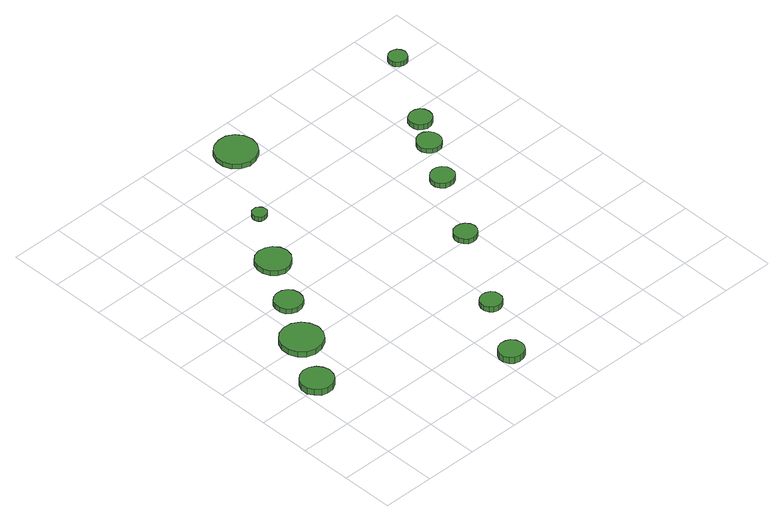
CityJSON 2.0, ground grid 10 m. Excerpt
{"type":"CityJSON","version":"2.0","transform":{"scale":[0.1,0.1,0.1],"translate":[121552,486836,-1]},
"CityObjects":{
"tree1":{"type":"SolitaryVegetationObject","attributes":{"function":"something"},"geometry":[{"type":"MultiSurface","lod":"1","boundaries":[[[0,1,2,3,4,5,6,7,8,9,10,11,12,13,14]],[[15,16,17,18,19,20,21,22,23,24,25,26,27,28,29]],[[0,29,28,1]],[[1,28,27,2]],[[2,27,26,3]],[[3,26,25,4]],[[4,25,24,5]],[[5,24,23,6]],[[6,23,22,7]],[[7,22,21,8]],[[8,21,20,9]],[[9,20,19,10]],[[10,19,18,11]],[[11,18,17,12]],[[12,17,16,13]],[[13,16,15,14]],[[14,15,29,0]]]}]},
"tree2":{"type":"SolitaryVegetationObject","attributes":{"function":"something"},"geometry":[{"type":"MultiSurface","lod":"1","boundaries":[[[30,31,32,33,34,35,36,37,38,39,40,41,42,43,44]],[[45,46,47,48,49,50,51,52,53,54,55,56,57,58,59]],[[30,59,58,31]],[[31,58,57,32]],[[32,57,56,33]],[[33,56,55,34]],[[34,55,54,35]],[[35,54,53,36]],[[36,53,52,37]],[[37,52,51,38]],[[38,51,50,39]],[[39,50,49,40]],[[40,49,48,41]],[[41,48,47,42]],[[42,47,46,43]],[[43,46,45,44]],[[44,45,59,30]]]}]},
"tree3":{"type":"SolitaryVegetationObject","attributes":{"function":"something"},"geometry":[{"type":"MultiSurface","lod":"1","boundaries":[[[60,61,62,63,64,65,66,67,68,69,70,71,72,73,74]],[[75,76,77,78,79,80,81,82,83,84,85,86,87,88,89]],[[60,89,88,61]],[[61,88,87,62]],[[62,87,86,63]],[[63,86,85,64]],[[64,85,84,65]],[[65,84,83,66]],[[66,83,82,67]],[[67,82,81,68]],[[68,81,80,69]],[[69,80,79,70]],[[70,79,78,71]],[[71,78,77,72]],[[72,77,76,73]],[[73,76,75,74]],[[74,75,89,60]]]}]},
"tree4":{"type":"SolitaryVegetationObject","attributes":{"function":"something"},"geometry":[{"type":"MultiSurface","lod":"1","boundaries":[[[90,91,92,93,94,95,96,97,98,99,100,101,102,103,104]],[[105,106,107,108,109,110,111,112,113,114,115,116,117,118,119]],[[90,119,118,91]],[[91,118,117,92]],[[92,117,116,93]],[[93,116,115,94]],[[94,115,114,95]],[[95,114,113,96]],[[96,113,112,97]],[[97,112,111,98]],[[98,111,110,99]],[[99,110,109,100]],[[100,109,108,101]],[[101,108,107,102]],[[102,107,106,103]],[[103,106,105,104]],[[104,105,119,90]]]}]},
"tree5":{"type":"SolitaryVegetationObject","attributes":{"function":"something"},"geometry":[{"type":"MultiSurface","lod":"1","boundaries":[[[120,121,122,123,124,125,126,127,128,129,130,131,132,133,134]],[[135,136,137,138,139,140,141,142,143,144,145,146,147,148,149]],[[120,149,148,121]],[[121,148,147,122]],[[122,147,146,123]],[[123,146,145,124]],[[124,145,144,125]],[[125,144,143,126]],[[126,143,142,127]],[[127,142,141,128]],[[128,141,140,129]],[[129,140,139,130]],[[130,139,138,131]],[[131,138,137,132]],[[132,137,136,133]],[[133,136,135,134]],[[134,135,149,120]]]}]},
"tree6":{"type":"SolitaryVegetationObject","attributes":{"function":"something"},"geometry":[{"type":"MultiSurface","lod":"1","boundaries":[[[150,151,152,153,154,155,156,157,158,159,160,161,162,163,164]],[[165,166,167,168,169,170,171,172,173,174,175,176,177,178,179]],[[150,179,178,151]],[[151,178,177,152]],[[152,177,176,153]],[[153,176,175,154]],[[154,175,174,155]],[[155,174,173,156]],[[156,173,172,157]],[[157,172,171,158]],[[158,171,170,159]],[[159,170,169,160]],[[160,169,168,161]],[[161,168,167,162]],[[162,167,166,163]],[[163,166,165,164]],[[164,165,179,150]]]}]},
"tree7":{"type":"SolitaryVegetationObject","attributes":{"function":"something"},"geometry":[{"type":"MultiSurface","lod":"1","boundaries":[[[180,181,182,183,184,185,186,187,188,189,190,191,192,193,194]],[[195,196,197,198,199,200,201,202,203,204,205,206,207,208,209]],[[180,209,208,181]],[[181,208,207,182]],[[182,207,206,183]],[[183,206,205,184]],[[184,205,204,185]],[[185,204,203,186]],[[186,203,202,187]],[[187,202,201,188]],[[188,201,200,189]],[[189,200,199,190]],[[190,199,198,191]],[[191,198,197,192]],[[192,197,196,193]],[[193,196,195,194]],[[194,195,209,180]]]}]},
"tree8":{"type":"SolitaryVegetationObject","attributes":{"function":"something"},"geometry":[{"type":"MultiSurface","lod":"1","boundaries":[[[210,211,212,213,214,215,216,217,218,219,220,221,222,223,224]],[[225,226,227,228,229,230,231,232,233,234,235,236,237,238,239]],[[210,239,238,211]],[[211,238,237,212]],[[212,237,236,213]],[[213,236,235,214]],[[214,235,234,215]],[[215,234,233,216]],[[216,233,232,217]],[[217,232,231,218]],[[218,231,230,219]],[[219,230,229,220]],[[220,229,228,221]],[[221,228,227,222]],[[222,227,226,223]],[[223,226,225,224]],[[224,225,239,210]]]}]},
"tree9":{"type":"SolitaryVegetationObject","attributes":{"function":"something"},"geometry":[{"type":"MultiSurface","lod":"1","boundaries":[[[240,241,242,243,244,245,246,247,248,249,250,251,252,253,254]],[[255,256,257,258,259,260,261,262,263,264,265,266,267,268,269]],[[240,269,268,241]],[[241,268,267,242]],[[242,267,266,243]],[[243,266,265,244]],[[244,265,264,245]],[[245,264,263,246]],[[246,263,262,247]],[[247,262,261,248]],[[248,261,260,249]],[[249,260,259,250]],[[250,259,258,251]],[[251,258,257,252]],[[252,257,256,253]],[[253,256,255,254]],[[254,255,269,240]]]}]},
"tree10":{"type":"SolitaryVegetationObject","attributes":{"function":"something"},"geometry":[{"type":"MultiSurface","lod":"1","boundaries":[[[270,271,272,273,274,275,276,277,278,279,280,281,282,283,284]],[[285,286,287,288,289,290,291,292,293,294,295,296,297,298,299]],[[270,299,298,271]],[[271,298,297,272]],[[272,297,296,273]],[[273,296,295,274]],[[274,295,294,275]],[[275,294,293,276]],[[276,293,292,277]],[[277,292,291,278]],[[278,291,290,279]],[[279,290,289,280]],[[280,289,288,281]],[[281,288,287,282]],[[282,287,286,283]],[[283,286,285,284]],[[284,285,299,270]]]}]},
"tree11":{"type":"SolitaryVegetationObject","attributes":{"function":"something"},"geometry":[{"type":"MultiSurface","lod":"1","boundaries":[[[300,301,302,303,304,305,306,307,308,309,310,311,312,313,314]],[[315,316,317,318,319,320,321,322,323,324,325,326,327,328,329]],[[300,329,328,301]],[[301,328,327,302]],[[302,327,326,303]],[[303,326,325,304]],[[304,325,324,305]],[[305,324,323,306]],[[306,323,322,307]],[[307,322,321,308]],[[308,321,320,309]],[[309,320,319,310]],[[310,319,318,311]],[[311,318,317,312]],[[312,317,316,313]],[[313,316,315,314]],[[314,315,329,300]]]}]},
"tree12":{"type":"SolitaryVegetationObject","attributes":{"function":"something"},"geometry":[{"type":"MultiSurface","lod":"1","boundaries":[[[330,331,332,333,334,335,336,337,338,339,340,341,342,343,344]],[[345,346,347,348,349,350,351,352,353,354,355,356,357,358,359]],[[330,359,358,331]],[[331,358,357,332]],[[332,357,356,333]],[[333,356,355,334]],[[334,355,354,335]],[[335,354,353,336]],[[336,353,352,337]],[[337,352,351,338]],[[338,351,350,339]],[[339,350,349,340]],[[340,349,348,341]],[[341,348,347,342]],[[342,347,346,343]],[[343,346,345,344]],[[344,345,359,330]]]}]},
"tree13":{"type":"SolitaryVegetationObject","attributes":{"function":"something"},"geometry":[{"type":"MultiSurface","lod":"1","boundaries":[[[360,361,362,363,364,365,366,367,368,369,370,371,372,373,374]],[[375,376,377,378,379,380,381,382,383,384,385,386,387,388,389]],[[360,389,388,361]],[[361,388,387,362]],[[362,387,386,363]],[[363,386,385,364]],[[364,385,384,365]],[[365,384,383,366]],[[366,383,382,367]],[[367,382,381,368]],[[368,381,380,369]],[[369,380,379,370]],[[370,379,378,371]],[[371,378,377,372]],[[372,377,376,373]],[[373,376,375,374]],[[374,375,389,360]]]}]}
},
"vertices":[
[65,209,21],[62,221,21],[55,231,21],[44,238,21],[31,239,21],[19,235,21],[10,227,21],[4,215,21],[4,202,21],[10,191,21],[19,182,21],[31,178,21],[44,179,21],[55,186,21],[62,196,21],[62,196,8],[55,186,8],[44,179,8],[31,178,8],[19,182,8],[10,191,8],[4,202,8],[4,215,8],[10,227,8],[19,235,8],[31,239,8],[44,238,8],[55,231,8],[62,221,8],[65,209,8],
[132,305,18],[128,321,18],[119,334,18],[104,343,18],[88,344,18],[72,339,18],[60,328,18],[54,313,18],[54,297,18],[60,282,18],[72,271,18],[88,266,18],[104,268,18],[119,276,18],[128,289,18],[128,289,7],[119,276,7],[104,268,7],[88,266,7],[72,271,7],[60,282,7],[54,297,7],[54,313,7],[60,328,7],[72,339,7],[88,344,7],[104,343,7],[119,334,7],[128,321,7],[132,305,7],
[171,391,17],[169,402,17],[163,411,17],[153,416,17],[142,417,17],[132,414,17],[124,407,17],[120,397,17],[120,386,17],[124,376,17],[132,369,17],[142,366,17],[153,367,17],[163,372,17],[169,381,17],[169,381,7],[163,372,7],[153,367,7],[142,366,7],[132,369,7],[124,376,7],[120,386,7],[120,397,7],[124,407,7],[132,414,7],[142,417,7],[153,416,7],[163,411,7],[169,402,7],[171,391,7],
[345,32,23],[343,42,23],[337,50,23],[329,54,23],[319,55,23],[309,52,23],[302,46,23],[298,37,23],[298,27,23],[302,18,23],[309,12,23],[319,9,23],[329,10,23],[337,14,23],[343,22,23],[343,22,10],[337,14,10],[329,10,10],[319,9,10],[309,12,10],[302,18,10],[298,27,10],[298,37,10],[302,46,10],[309,52,10],[319,55,10],[329,54,10],[337,50,10],[343,42,10],[345,32,10],
[233,485,17],[230,498,17],[222,509,17],[210,515,17],[197,517,17],[184,513,17],[174,504,17],[169,491,17],[169,478,17],[174,466,17],[184,457,17],[197,452,17],[210,454,17],[222,461,17],[230,471,17],[230,471,7],[222,461,7],[210,454,7],[197,452,7],[184,457,7],[174,466,7],[169,478,7],[169,491,7],[174,504,7],[184,513,7],[197,517,7],[210,515,7],[222,509,7],[230,498,7],[233,485,7],
[410,152,18],[409,160,18],[404,167,18],[396,171,18],[388,172,18],[380,169,18],[374,164,18],[370,156,18],[370,148,18],[374,140,18],[380,134,18],[388,132,18],[396,133,18],[404,137,18],[409,144,18],[409,144,7],[404,137,7],[396,133,7],[388,132,7],[380,134,7],[374,140,7],[370,148,7],[370,156,7],[374,164,7],[380,169,7],[388,172,7],[396,171,7],[404,167,7],[409,160,7],[410,152,7],
[283,589,16],[282,594,16],[278,599,16],[273,602,16],[268,602,16],[262,601,16],[258,597,16],[256,592,16],[256,586,16],[258,581,16],[262,577,16],[268,575,16],[273,576,16],[278,578,16],[282,583,16],[282,583,7],[278,578,7],[273,576,7],[268,575,7],[262,577,7],[258,581,7],[256,586,7],[256,592,7],[258,597,7],[262,601,7],[268,602,7],[273,602,7],[278,599,7],[282,594,7],[283,589,7],
[393,733,16],[389,749,16],[380,762,16],[366,770,16],[350,771,16],[334,766,16],[322,756,16],[316,741,16],[316,725,16],[322,710,16],[334,699,16],[350,694,16],[366,696,16],[380,704,16],[389,717,16],[389,717,6],[380,704,6],[366,696,6],[350,694,6],[334,699,6],[322,710,6],[316,725,6],[316,741,6],[322,756,6],[334,766,6],[350,771,6],[366,770,6],[380,762,6],[389,749,6],[393,733,6],
[505,309,17],[503,318,17],[497,325,17],[490,329,17],[481,330,17],[472,328,17],[466,322,17],[462,314,17],[462,305,17],[466,297,17],[472,291,17],[481,288,17],[490,289,17],[497,293,17],[503,300,17],[503,300,7],[497,293,7],[490,289,7],[481,288,7],[472,291,7],[466,297,7],[462,305,7],[462,314,7],[466,322,7],[472,328,7],[481,330,7],[490,329,7],[497,325,7],[503,318,7],[505,309,7],
[579,441,17],[578,450,17],[572,458,17],[564,462,17],[555,463,17],[546,460,17],[539,454,17],[535,446,17],[535,436,17],[539,428,17],[546,421,17],[555,419,17],[564,420,17],[572,424,17],[578,432,17],[578,432,7],[572,424,7],[564,420,7],[555,419,7],[546,421,7],[539,428,7],[535,436,7],[535,446,7],[539,454,7],[546,460,7],[555,463,7],[564,462,7],[572,458,7],[578,450,7],[579,441,7],
[627,522,16],[625,531,16],[620,539,16],[612,544,16],[602,545,16],[593,542,16],[586,535,16],[582,527,16],[582,517,16],[586,509,16],[593,502,16],[602,499,16],[612,500,16],[620,505,16],[625,513,16],[625,513,7],[620,505,7],[612,500,7],[602,499,7],[593,502,7],[586,509,7],[582,517,7],[582,527,7],[586,535,7],[593,542,7],[602,545,7],[612,544,7],[620,539,7],[625,531,7],[627,522,7],
[657,575,17],[655,584,17],[650,591,17],[642,595,17],[633,596,17],[625,593,17],[618,588,17],[615,579,17],[615,571,17],[618,563,17],[625,557,17],[633,554,17],[642,555,17],[650,559,17],[655,566,17],[655,566,6],[650,559,6],[642,555,6],[633,554,6],[625,557,6],[618,563,6],[615,571,6],[615,579,6],[618,588,6],[625,593,6],[633,596,6],[642,595,6],[650,591,6],[655,584,6],[657,575,6],
[737,716,16],[735,723,16],[731,729,16],[725,732,16],[718,733,16],[711,731,16],[705,726,16],[703,719,16],[703,712,16],[705,706,16],[711,701,16],[718,699,16],[725,699,16],[731,703,16],[735,709,16],[735,709,6],[731,703,6],[725,699,6],[718,699,6],[711,701,6],[705,706,6],[703,712,6],[703,719,6],[705,726,6],[711,731,6],[718,733,6],[725,732,6],[731,729,6],[735,723,6],[737,716,6]
]}
